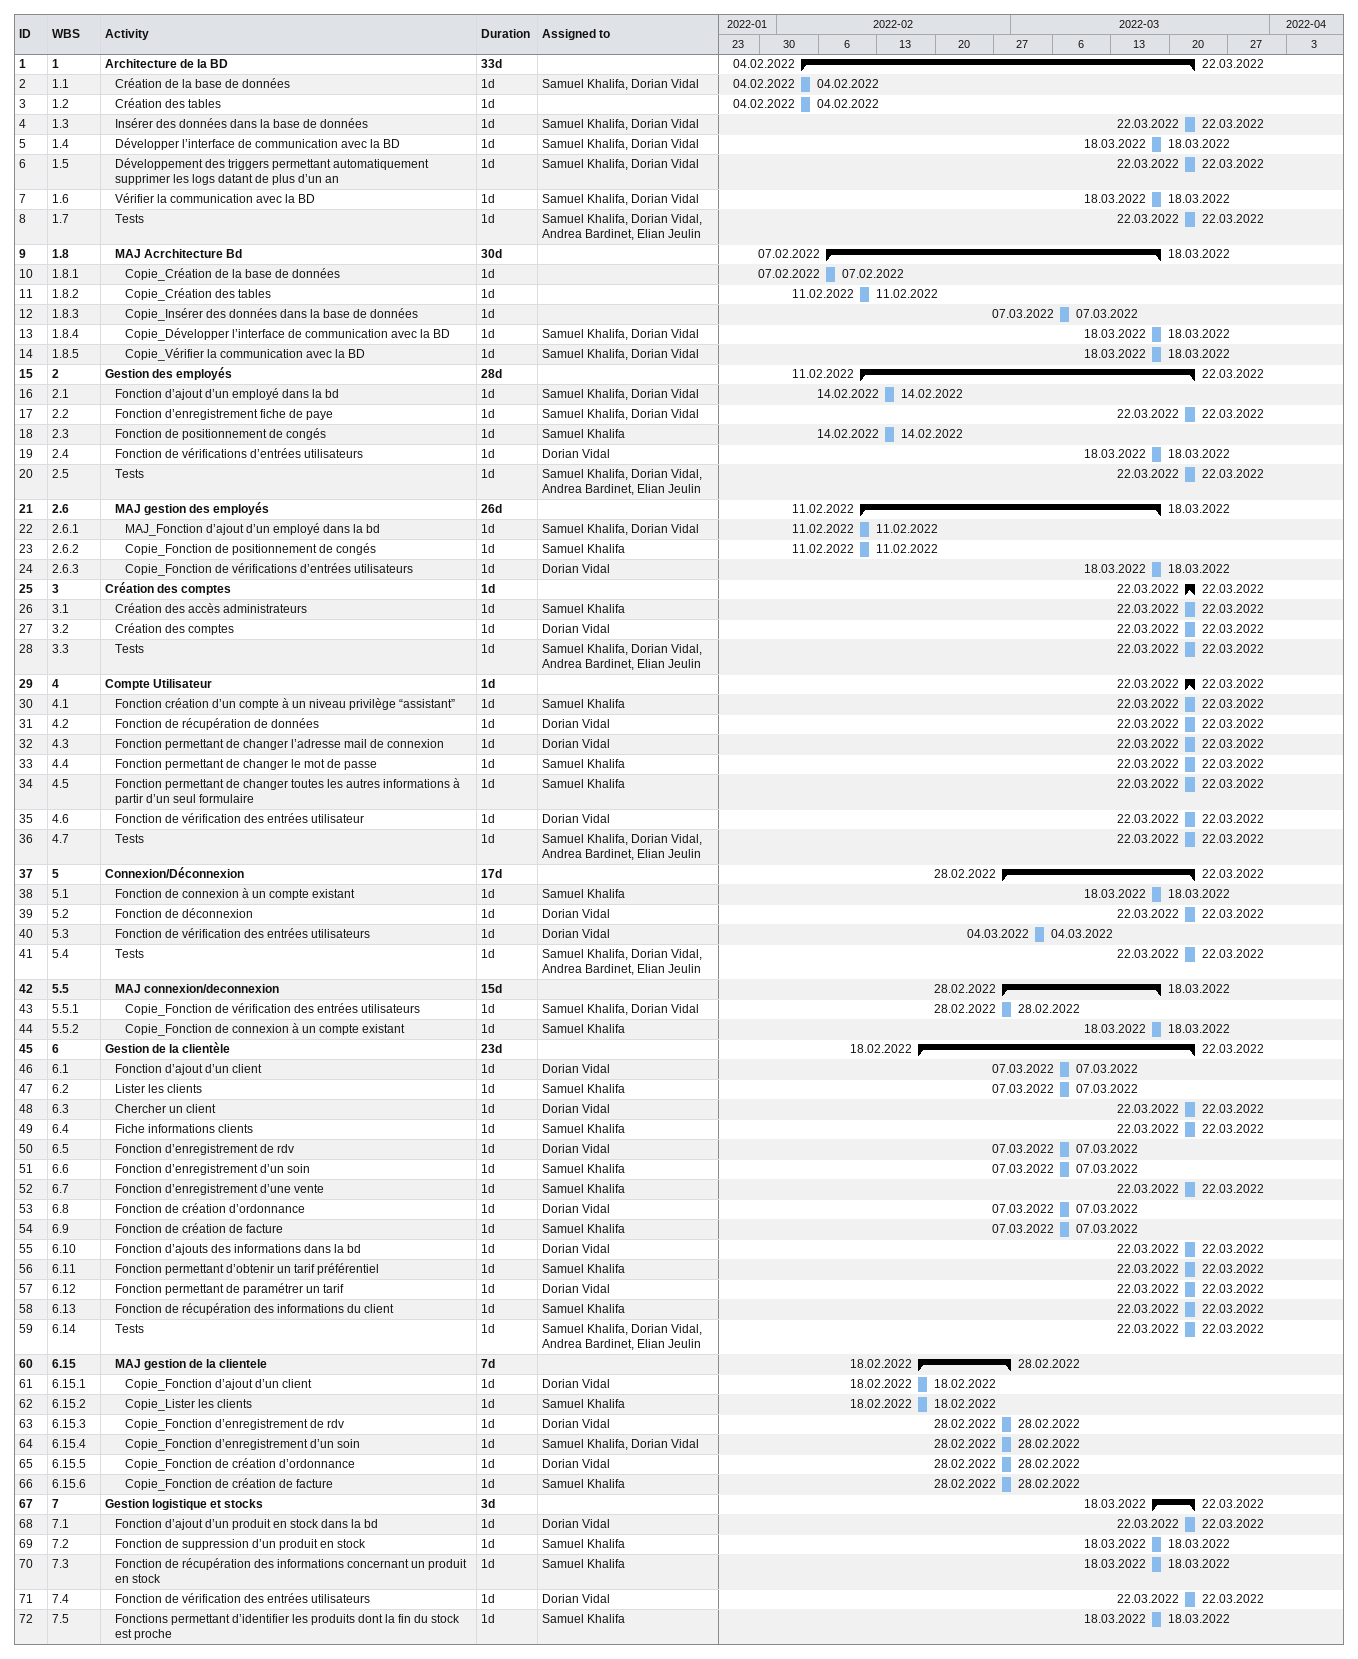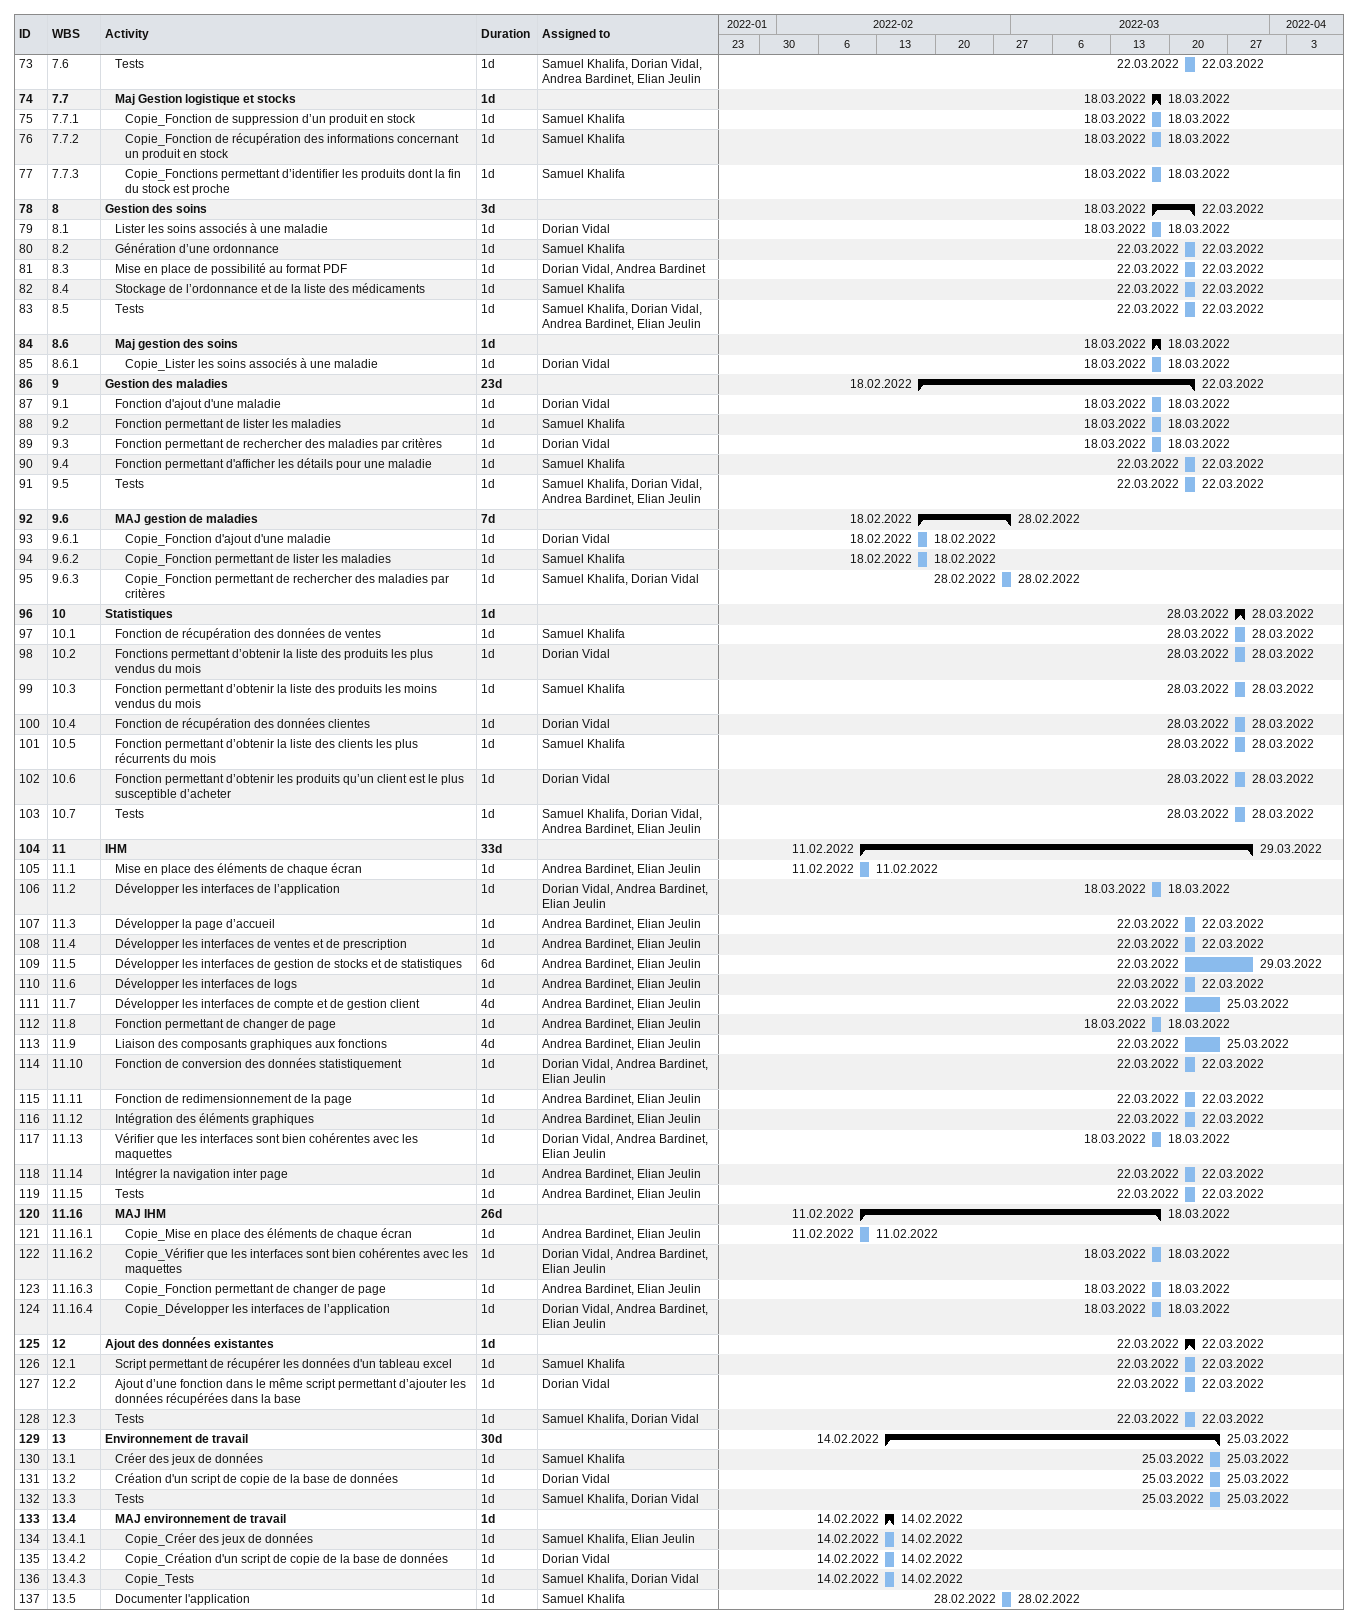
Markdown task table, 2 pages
| ID | WBS | Task | Duration | Start | Finish | Resources |
|---|---|---|---|---|---|---|
| 1 | 1 | **Architecture de la BD** | 33d | 2022-02-04 | 2022-03-22 |  |
| 2 | 1.1 | Création de la base de données | 1d | 2022-02-04 | 2022-02-04 | Samuel Khalifa, Dorian Vidal |
| 3 | 1.2 | Création des tables | 1d | 2022-02-04 | 2022-02-04 |  |
| 4 | 1.3 | Insérer des données dans la base de données | 1d | 2022-03-22 | 2022-03-22 | Samuel Khalifa, Dorian Vidal |
| 5 | 1.4 | Développer l’interface de communication avec la BD | 1d | 2022-03-18 | 2022-03-18 | Samuel Khalifa, Dorian Vidal |
| 6 | 1.5 | Développement des triggers permettant automatiquement supprimer les logs datant de plus d’un an | 1d | 2022-03-22 | 2022-03-22 | Samuel Khalifa, Dorian Vidal |
| 7 | 1.6 | Vérifier la communication avec la BD | 1d | 2022-03-18 | 2022-03-18 | Samuel Khalifa, Dorian Vidal |
| 8 | 1.7 | Tests | 1d | 2022-03-22 | 2022-03-22 | Samuel Khalifa, Dorian Vidal, Andrea Bardinet, Elian Jeulin |
| 9 | 1.8 | **MAJ Acrchitecture Bd** | 30d | 2022-02-07 | 2022-03-18 |  |
| 10 | 1.8.1 | Copie_Création de la base de données | 1d | 2022-02-07 | 2022-02-07 |  |
| 11 | 1.8.2 | Copie_Création des tables | 1d | 2022-02-11 | 2022-02-11 |  |
| 12 | 1.8.3 | Copie_Insérer des données dans la base de données | 1d | 2022-03-07 | 2022-03-07 |  |
| 13 | 1.8.4 | Copie_Développer l’interface de communication avec la BD | 1d | 2022-03-18 | 2022-03-18 | Samuel Khalifa, Dorian Vidal |
| 14 | 1.8.5 | Copie_Vérifier la communication avec la BD | 1d | 2022-03-18 | 2022-03-18 | Samuel Khalifa, Dorian Vidal |
| 15 | 2 | **Gestion des employés** | 28d | 2022-02-11 | 2022-03-22 |  |
| 16 | 2.1 | Fonction d’ajout d’un employé dans la bd | 1d | 2022-02-14 | 2022-02-14 | Samuel Khalifa, Dorian Vidal |
| 17 | 2.2 | Fonction d’enregistrement fiche de paye | 1d | 2022-03-22 | 2022-03-22 | Samuel Khalifa, Dorian Vidal |
| 18 | 2.3 | Fonction de positionnement de congés | 1d | 2022-02-14 | 2022-02-14 | Samuel Khalifa |
| 19 | 2.4 | Fonction de vérifications d’entrées utilisateurs | 1d | 2022-03-18 | 2022-03-18 | Dorian Vidal |
| 20 | 2.5 | Tests | 1d | 2022-03-22 | 2022-03-22 | Samuel Khalifa, Dorian Vidal, Andrea Bardinet, Elian Jeulin |
| 21 | 2.6 | **MAJ gestion des employés** | 26d | 2022-02-11 | 2022-03-18 |  |
| 22 | 2.6.1 | MAJ_Fonction d’ajout d’un employé dans la bd | 1d | 2022-02-11 | 2022-02-11 | Samuel Khalifa, Dorian Vidal |
| 23 | 2.6.2 | Copie_Fonction de positionnement de congés | 1d | 2022-02-11 | 2022-02-11 | Samuel Khalifa |
| 24 | 2.6.3 | Copie_Fonction de vérifications d’entrées utilisateurs | 1d | 2022-03-18 | 2022-03-18 | Dorian Vidal |
| 25 | 3 | **Création des comptes** | 1d | 2022-03-22 | 2022-03-22 |  |
| 26 | 3.1 | Création des accès administrateurs | 1d | 2022-03-22 | 2022-03-22 | Samuel Khalifa |
| 27 | 3.2 | Création des comptes | 1d | 2022-03-22 | 2022-03-22 | Dorian Vidal |
| 28 | 3.3 | Tests | 1d | 2022-03-22 | 2022-03-22 | Samuel Khalifa, Dorian Vidal, Andrea Bardinet, Elian Jeulin |
| 29 | 4 | **Compte Utilisateur** | 1d | 2022-03-22 | 2022-03-22 |  |
| 30 | 4.1 | Fonction création d’un compte à un niveau privilège “assistant” | 1d | 2022-03-22 | 2022-03-22 | Samuel Khalifa |
| 31 | 4.2 | Fonction de récupération de données | 1d | 2022-03-22 | 2022-03-22 | Dorian Vidal |
| 32 | 4.3 | Fonction permettant de changer l’adresse mail de connexion | 1d | 2022-03-22 | 2022-03-22 | Dorian Vidal |
| 33 | 4.4 | Fonction permettant de changer le mot de passe | 1d | 2022-03-22 | 2022-03-22 | Samuel Khalifa |
| 34 | 4.5 | Fonction permettant de changer toutes les autres informations à partir d’un seul formulaire | 1d | 2022-03-22 | 2022-03-22 | Samuel Khalifa |
| 35 | 4.6 | Fonction de vérification des entrées utilisateur | 1d | 2022-03-22 | 2022-03-22 | Dorian Vidal |
| 36 | 4.7 | Tests | 1d | 2022-03-22 | 2022-03-22 | Samuel Khalifa, Dorian Vidal, Andrea Bardinet, Elian Jeulin |
| 37 | 5 | **Connexion/Déconnexion** | 17d | 2022-02-28 | 2022-03-22 |  |
| 38 | 5.1 | Fonction de connexion à un compte existant | 1d | 2022-03-18 | 2022-03-18 | Samuel Khalifa |
| 39 | 5.2 | Fonction de déconnexion | 1d | 2022-03-22 | 2022-03-22 | Dorian Vidal |
| 40 | 5.3 | Fonction de vérification des entrées utilisateurs | 1d | 2022-03-04 | 2022-03-04 | Dorian Vidal |
| 41 | 5.4 | Tests | 1d | 2022-03-22 | 2022-03-22 | Samuel Khalifa, Dorian Vidal, Andrea Bardinet, Elian Jeulin |
| 42 | 5.5 | **MAJ connexion/deconnexion** | 15d | 2022-02-28 | 2022-03-18 |  |
| 43 | 5.5.1 | Copie_Fonction de vérification des entrées utilisateurs | 1d | 2022-02-28 | 2022-02-28 | Samuel Khalifa, Dorian Vidal |
| 44 | 5.5.2 | Copie_Fonction de connexion à un compte existant | 1d | 2022-03-18 | 2022-03-18 | Samuel Khalifa |
| 45 | 6 | **Gestion de la clientèle** | 23d | 2022-02-18 | 2022-03-22 |  |
| 46 | 6.1 | Fonction d’ajout d’un client | 1d | 2022-03-07 | 2022-03-07 | Dorian Vidal |
| 47 | 6.2 | Lister les clients | 1d | 2022-03-07 | 2022-03-07 | Samuel Khalifa |
| 48 | 6.3 | Chercher un client | 1d | 2022-03-22 | 2022-03-22 | Dorian Vidal |
| 49 | 6.4 | Fiche informations clients | 1d | 2022-03-22 | 2022-03-22 | Samuel Khalifa |
| 50 | 6.5 | Fonction d’enregistrement de rdv | 1d | 2022-03-07 | 2022-03-07 | Dorian Vidal |
| 51 | 6.6 | Fonction d’enregistrement d’un soin | 1d | 2022-03-07 | 2022-03-07 | Samuel Khalifa |
| 52 | 6.7 | Fonction d’enregistrement d’une vente | 1d | 2022-03-22 | 2022-03-22 | Samuel Khalifa |
| 53 | 6.8 | Fonction de création d’ordonnance | 1d | 2022-03-07 | 2022-03-07 | Dorian Vidal |
| 54 | 6.9 | Fonction de création de facture | 1d | 2022-03-07 | 2022-03-07 | Samuel Khalifa |
| 55 | 6.10 | Fonction d’ajouts des informations dans la bd | 1d | 2022-03-22 | 2022-03-22 | Dorian Vidal |
| 56 | 6.11 | Fonction permettant d’obtenir un tarif préférentiel | 1d | 2022-03-22 | 2022-03-22 | Samuel Khalifa |
| 57 | 6.12 | Fonction permettant de paramétrer un tarif | 1d | 2022-03-22 | 2022-03-22 | Dorian Vidal |
| 58 | 6.13 | Fonction de récupération des informations du client | 1d | 2022-03-22 | 2022-03-22 | Samuel Khalifa |
| 59 | 6.14 | Tests | 1d | 2022-03-22 | 2022-03-22 | Samuel Khalifa, Dorian Vidal, Andrea Bardinet, Elian Jeulin |
| 60 | 6.15 | **MAJ gestion de la clientele** | 7d | 2022-02-18 | 2022-02-28 |  |
| 61 | 6.15.1 | Copie_Fonction d’ajout d’un client | 1d | 2022-02-18 | 2022-02-18 | Dorian Vidal |
| 62 | 6.15.2 | Copie_Lister les clients | 1d | 2022-02-18 | 2022-02-18 | Samuel Khalifa |
| 63 | 6.15.3 | Copie_Fonction d’enregistrement de rdv | 1d | 2022-02-28 | 2022-02-28 | Dorian Vidal |
| 64 | 6.15.4 | Copie_Fonction d’enregistrement d’un soin | 1d | 2022-02-28 | 2022-02-28 | Samuel Khalifa, Dorian Vidal |
| 65 | 6.15.5 | Copie_Fonction de création d’ordonnance | 1d | 2022-02-28 | 2022-02-28 | Dorian Vidal |
| 66 | 6.15.6 | Copie_Fonction de création de facture | 1d | 2022-02-28 | 2022-02-28 | Samuel Khalifa |
| 67 | 7 | **Gestion logistique et stocks** | 3d | 2022-03-18 | 2022-03-22 |  |
| 68 | 7.1 | Fonction d’ajout d’un produit en stock dans la bd | 1d | 2022-03-22 | 2022-03-22 | Dorian Vidal |
| 69 | 7.2 | Fonction de suppression d’un produit en stock | 1d | 2022-03-18 | 2022-03-18 | Samuel Khalifa |
| 70 | 7.3 | Fonction de récupération des informations concernant un produit en stock | 1d | 2022-03-18 | 2022-03-18 | Samuel Khalifa |
| 71 | 7.4 | Fonction de vérification des entrées utilisateurs | 1d | 2022-03-22 | 2022-03-22 | Dorian Vidal |
| 72 | 7.5 | Fonctions permettant d’identifier les produits dont la fin du stock est proche | 1d | 2022-03-18 | 2022-03-18 | Samuel Khalifa |
| 73 | 7.6 | Tests | 1d | 2022-03-22 | 2022-03-22 | Samuel Khalifa, Dorian Vidal, Andrea Bardinet, Elian Jeulin |
| 74 | 7.7 | **Maj Gestion logistique et stocks** | 1d | 2022-03-18 | 2022-03-18 |  |
| 75 | 7.7.1 | Copie_Fonction de suppression d’un produit en stock | 1d | 2022-03-18 | 2022-03-18 | Samuel Khalifa |
| 76 | 7.7.2 | Copie_Fonction de récupération des informations concernant un produit en stock | 1d | 2022-03-18 | 2022-03-18 | Samuel Khalifa |
| 77 | 7.7.3 | Copie_Fonctions permettant d’identifier les produits dont la fin du stock est proche | 1d | 2022-03-18 | 2022-03-18 | Samuel Khalifa |
| 78 | 8 | **Gestion des soins** | 3d | 2022-03-18 | 2022-03-22 |  |
| 79 | 8.1 | Lister les soins associés à une maladie | 1d | 2022-03-18 | 2022-03-18 | Dorian Vidal |
| 80 | 8.2 | Génération d’une ordonnance | 1d | 2022-03-22 | 2022-03-22 | Samuel Khalifa |
| 81 | 8.3 | Mise en place de possibilité au format PDF | 1d | 2022-03-22 | 2022-03-22 | Dorian Vidal, Andrea Bardinet |
| 82 | 8.4 | Stockage de l’ordonnance et de la liste des médicaments | 1d | 2022-03-22 | 2022-03-22 | Samuel Khalifa |
| 83 | 8.5 | Tests | 1d | 2022-03-22 | 2022-03-22 | Samuel Khalifa, Dorian Vidal, Andrea Bardinet, Elian Jeulin |
| 84 | 8.6 | **Maj gestion des soins** | 1d | 2022-03-18 | 2022-03-18 |  |
| 85 | 8.6.1 | Copie_Lister les soins associés à une maladie | 1d | 2022-03-18 | 2022-03-18 | Dorian Vidal |
| 86 | 9 | **Gestion des maladies** | 23d | 2022-02-18 | 2022-03-22 |  |
| 87 | 9.1 | Fonction d'ajout d'une maladie | 1d | 2022-03-18 | 2022-03-18 | Dorian Vidal |
| 88 | 9.2 | Fonction permettant de lister les maladies | 1d | 2022-03-18 | 2022-03-18 | Samuel Khalifa |
| 89 | 9.3 | Fonction permettant de rechercher des maladies par critères | 1d | 2022-03-18 | 2022-03-18 | Dorian Vidal |
| 90 | 9.4 | Fonction permettant d'afficher les détails pour une maladie | 1d | 2022-03-22 | 2022-03-22 | Samuel Khalifa |
| 91 | 9.5 | Tests | 1d | 2022-03-22 | 2022-03-22 | Samuel Khalifa, Dorian Vidal, Andrea Bardinet, Elian Jeulin |
| 92 | 9.6 | **MAJ gestion de maladies** | 7d | 2022-02-18 | 2022-02-28 |  |
| 93 | 9.6.1 | Copie_Fonction d'ajout d'une maladie | 1d | 2022-02-18 | 2022-02-18 | Dorian Vidal |
| 94 | 9.6.2 | Copie_Fonction permettant de lister les maladies | 1d | 2022-02-18 | 2022-02-18 | Samuel Khalifa |
| 95 | 9.6.3 | Copie_Fonction permettant de rechercher des maladies par critères | 1d | 2022-02-28 | 2022-02-28 | Samuel Khalifa, Dorian Vidal |
| 96 | 10 | **Statistiques** | 1d | 2022-03-28 | 2022-03-28 |  |
| 97 | 10.1 | Fonction de récupération des données de ventes | 1d | 2022-03-28 | 2022-03-28 | Samuel Khalifa |
| 98 | 10.2 | Fonctions permettant d’obtenir la liste des produits les plus vendus du mois | 1d | 2022-03-28 | 2022-03-28 | Dorian Vidal |
| 99 | 10.3 | Fonction permettant d’obtenir la liste des produits les moins vendus du mois | 1d | 2022-03-28 | 2022-03-28 | Samuel Khalifa |
| 100 | 10.4 | Fonction de récupération des données clientes | 1d | 2022-03-28 | 2022-03-28 | Dorian Vidal |
| 101 | 10.5 | Fonction permettant d’obtenir la liste des clients les plus récurrents du mois | 1d | 2022-03-28 | 2022-03-28 | Samuel Khalifa |
| 102 | 10.6 | Fonction permettant d’obtenir les produits qu’un client est le plus susceptible d’acheter | 1d | 2022-03-28 | 2022-03-28 | Dorian Vidal |
| 103 | 10.7 | Tests | 1d | 2022-03-28 | 2022-03-28 | Samuel Khalifa, Dorian Vidal, Andrea Bardinet, Elian Jeulin |
| 104 | 11 | **IHM** | 33d | 2022-02-11 | 2022-03-29 |  |
| 105 | 11.1 | Mise en place des éléments de chaque écran | 1d | 2022-02-11 | 2022-02-11 | Andrea Bardinet, Elian Jeulin |
| 106 | 11.2 | Développer les interfaces de l’application | 1d | 2022-03-18 | 2022-03-18 | Dorian Vidal, Andrea Bardinet, Elian Jeulin |
| 107 | 11.3 | Développer la page d’accueil | 1d | 2022-03-22 | 2022-03-22 | Andrea Bardinet, Elian Jeulin |
| 108 | 11.4 | Développer les interfaces de ventes et de prescription | 1d | 2022-03-22 | 2022-03-22 | Andrea Bardinet, Elian Jeulin |
| 109 | 11.5 | Développer les interfaces de gestion de stocks et de statistiques | 6d | 2022-03-22 | 2022-03-29 | Andrea Bardinet, Elian Jeulin |
| 110 | 11.6 | Développer les interfaces de logs | 1d | 2022-03-22 | 2022-03-22 | Andrea Bardinet, Elian Jeulin |
| 111 | 11.7 | Développer les interfaces de compte et de gestion client | 4d | 2022-03-22 | 2022-03-25 | Andrea Bardinet, Elian Jeulin |
| 112 | 11.8 | Fonction permettant de changer de page | 1d | 2022-03-18 | 2022-03-18 | Andrea Bardinet, Elian Jeulin |
| 113 | 11.9 | Liaison des composants graphiques aux fonctions | 4d | 2022-03-22 | 2022-03-25 | Andrea Bardinet, Elian Jeulin |
| 114 | 11.10 | Fonction de conversion des données statistiquement | 1d | 2022-03-22 | 2022-03-22 | Dorian Vidal, Andrea Bardinet, Elian Jeulin |
| 115 | 11.11 | Fonction de redimensionnement de la page | 1d | 2022-03-22 | 2022-03-22 | Andrea Bardinet, Elian Jeulin |
| 116 | 11.12 | Intégration des éléments graphiques | 1d | 2022-03-22 | 2022-03-22 | Andrea Bardinet, Elian Jeulin |
| 117 | 11.13 | Vérifier que les interfaces sont bien cohérentes avec les maquettes | 1d | 2022-03-18 | 2022-03-18 | Dorian Vidal, Andrea Bardinet, Elian Jeulin |
| 118 | 11.14 | Intégrer la navigation inter page | 1d | 2022-03-22 | 2022-03-22 | Andrea Bardinet, Elian Jeulin |
| 119 | 11.15 | Tests | 1d | 2022-03-22 | 2022-03-22 | Andrea Bardinet, Elian Jeulin |
| 120 | 11.16 | **MAJ IHM** | 26d | 2022-02-11 | 2022-03-18 |  |
| 121 | 11.16.1 | Copie_Mise en place des éléments de chaque écran | 1d | 2022-02-11 | 2022-02-11 | Andrea Bardinet, Elian Jeulin |
| 122 | 11.16.2 | Copie_Vérifier que les interfaces sont bien cohérentes avec les maquettes | 1d | 2022-03-18 | 2022-03-18 | Dorian Vidal, Andrea Bardinet, Elian Jeulin |
| 123 | 11.16.3 | Copie_Fonction permettant de changer de page | 1d | 2022-03-18 | 2022-03-18 | Andrea Bardinet, Elian Jeulin |
| 124 | 11.16.4 | Copie_Développer les interfaces de l’application | 1d | 2022-03-18 | 2022-03-18 | Dorian Vidal, Andrea Bardinet, Elian Jeulin |
| 125 | 12 | **Ajout des données existantes** | 1d | 2022-03-22 | 2022-03-22 |  |
| 126 | 12.1 | Script permettant de récupérer les données d'un tableau excel | 1d | 2022-03-22 | 2022-03-22 | Samuel Khalifa |
| 127 | 12.2 | Ajout d’une fonction dans le même script permettant d’ajouter les données récupérées dans la base | 1d | 2022-03-22 | 2022-03-22 | Dorian Vidal |
| 128 | 12.3 | Tests | 1d | 2022-03-22 | 2022-03-22 | Samuel Khalifa, Dorian Vidal |
| 129 | 13 | **Environnement de travail** | 30d | 2022-02-14 | 2022-03-25 |  |
| 130 | 13.1 | Créer des jeux de données | 1d | 2022-03-25 | 2022-03-25 | Samuel Khalifa |
| 131 | 13.2 | Création d'un script de copie de la base de données | 1d | 2022-03-25 | 2022-03-25 | Dorian Vidal |
| 132 | 13.3 | Tests | 1d | 2022-03-25 | 2022-03-25 | Samuel Khalifa, Dorian Vidal |
| 133 | 13.4 | **MAJ environnement de travail** | 1d | 2022-02-14 | 2022-02-14 |  |
| 134 | 13.4.1 | Copie_Créer des jeux de données | 1d | 2022-02-14 | 2022-02-14 | Samuel Khalifa, Elian Jeulin |
| 135 | 13.4.2 | Copie_Création d'un script de copie de la base de données | 1d | 2022-02-14 | 2022-02-14 | Dorian Vidal |
| 136 | 13.4.3 | Copie_Tests | 1d | 2022-02-14 | 2022-02-14 | Samuel Khalifa, Dorian Vidal |
| 137 | 13.5 | Documenter l'application | 1d | 2022-02-28 | 2022-02-28 | Samuel Khalifa |
